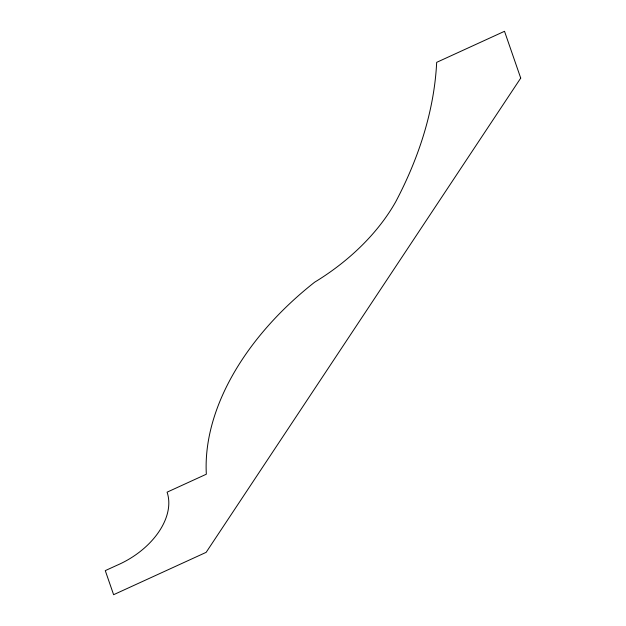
<?xml version="1.0" encoding="UTF-8"?>
<svg xmlns="http://www.w3.org/2000/svg" width="626" height="626" viewBox="0 0 626 626"><rect width="100%" height="100%" fill="white"/><g stroke="black" fill="none" stroke-linecap="round" stroke-linejoin="round"><path stroke-width="0.94" d="M520.722 78.109L206.142 552.351L113.611 594.7L105.278 570.63L116.647 565.427A69.509 45.604 -28.8 0 0 167.079 492.177L206.337 474.211A264.125 173.285 -28.8 0 1 314.659 282.185A176.735 115.951 -28.8 0 0 395.655 201.893A470.533 308.696 -28.8 0 0 436.666 62.357L504.517 31.3L520.722 78.109"/></g></svg>
